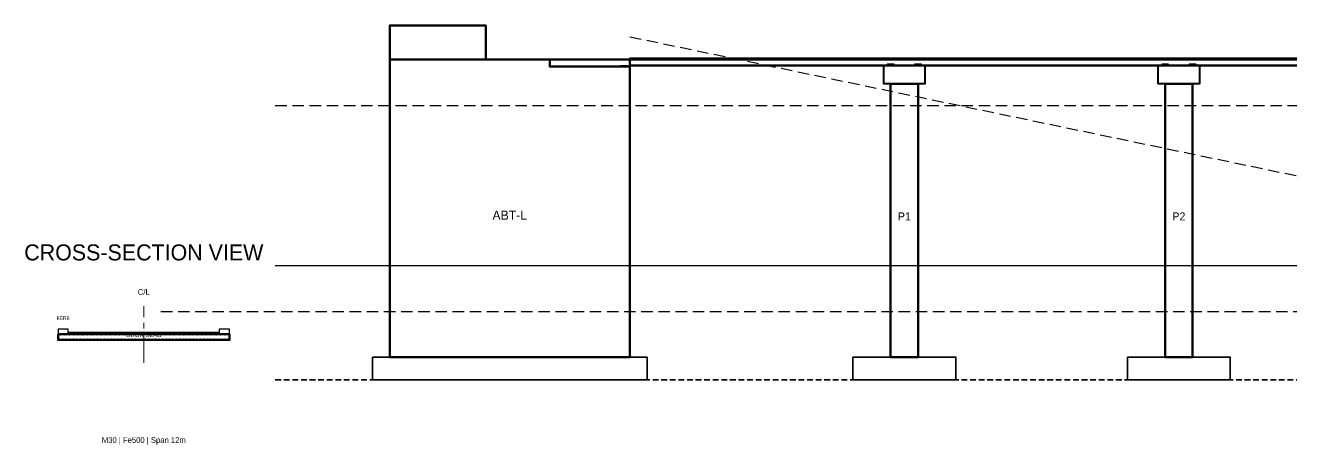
# Model space of a CAD drawing. Header units: metres. Extents: x -26 to 120, y -14 to 132.
# Drawn here: x -26.4 to 28.9, y 107.2 to 125.5 of the extents above; entities that cross this region are included whole.
import ezdxf
from ezdxf.enums import TextEntityAlignment as Align

# ---------------------------------------------------------------- set-up
doc = ezdxf.new("R2010")
doc.units = ezdxf.units.M
for name, pattern in [('CENTER', [2, 1.25, -0.25, 0.25, -0.25]), ('DASHED', [0.75, 0.5, -0.25]), ('HIDDEN', [0.375, 0.25, -0.125])]:
    doc.linetypes.add(name, pattern=pattern)
for name, color, linetype, lineweight in [('A-GRID', 8, 'CENTER', 15), ('A-TEXT', 7, 'CONTINUOUS', 18), ('G-BED', 32, 'CONTINUOUS', 25), ('G-HFL', 150, 'DASHED', 25), ('G-NGL', 30, 'DASHED', 25), ('H-CONC', 253, 'CONTINUOUS', 15), ('S-ABUT', 5, 'CONTINUOUS', 50), ('S-BEARING', 6, 'CONTINUOUS', 30), ('S-DECK', 4, 'CONTINUOUS', 50), ('S-FNDTN', 2, 'HIDDEN', 35), ('S-KERB', 8, 'CONTINUOUS', 25), ('S-PIER', 3, 'CONTINUOUS', 50), ('S-PIERCAP', 3, 'CONTINUOUS', 40), ('X-REBAR', 1, 'CONTINUOUS', 18)]:
    doc.layers.add(name, color=color, linetype=linetype, lineweight=lineweight)

msp = doc.modelspace()

# ---------------------------------------------------------------- hatches: boundary and pattern name
at = {"layer": 'H-CONC'}
h = msp.add_hatch(dxfattribs=at)
h.set_pattern_fill('ANSI31', color=256, scale=0.05, style=0)
h.set_pattern_definition([])
h.paths.add_polyline_path([(0, 124), (96, 124), (96, 123.75), (0, 123.75)])
h = msp.add_hatch(dxfattribs=at)
h.set_pattern_fill('ANSI31', color=256, scale=0.04, style=0)
h.set_pattern_definition([])
h.paths.add_polyline_path([(11.4, 122.95), (12.6, 122.95), (12.6, 111), (11.4, 111)])
h = msp.add_hatch(dxfattribs=at)
h.set_pattern_fill('ANSI31', color=256, scale=0.04, style=0)
h.set_pattern_definition([])
h.paths.add_polyline_path([(23.4, 122.95), (24.6, 122.95), (24.6, 111), (23.4, 111)])
h = msp.add_hatch(dxfattribs=at)
h.set_pattern_fill('ANSI31', color=256, scale=0.03, style=0)
h.set_pattern_definition([])
h.paths.add_polyline_path([(-25, 112), (-17.5, 112), (-17.5, 111.75), (-25, 111.75)])
h = msp.add_hatch(dxfattribs=at)
h.set_pattern_fill('ANSI32', color=256, scale=0.08, style=0)
h.set_pattern_definition([])
h.paths.add_polyline_path([(-11.25, 111), (0.75, 111), (0.75, 110), (-11.25, 110)])

# ---------------------------------------------------------------- linework, layer by layer
at = {"layer": 'A-GRID', "linetype": 'CENTER'}
msp.add_line((-21.25, 110.75), (-21.25, 113.225), dxfattribs=at)
at = {"layer": 'G-BED', "linetype": 'CONTINUOUS'}
msp.add_line((-15.5, 115), (111.5, 115), dxfattribs=at)
at = {"layer": 'G-BED', "linetype": 'DASHED'}
msp.add_line((-20.5, 113), (116.5, 113), dxfattribs=at)
at = {"layer": 'G-HFL', "linetype": 'DASHED'}
msp.add_line((-15.5, 122), (111.5, 122), dxfattribs=at)
at = {"layer": 'G-NGL', "linetype": 'DASHED'}
msp.add_lwpolyline([(0, 125), (48, 115), (96, 125)], dxfattribs=at)
at = {"layer": 'S-ABUT', "linetype": 'CONTINUOUS'}
for points in [[(-10.5, 124), (-6.3, 124), (-6.3, 125.5), (-10.5, 125.5)], [(-10.5, 124), (0, 124), (0, 111), (-10.5, 111)]]:
    msp.add_lwpolyline(points, close=True, dxfattribs=at)
at = {"layer": 'S-BEARING', "linetype": 'CONTINUOUS'}
for points in [[(-0.4, 123.75), (-0.1, 123.75), (-0.1, 123.7), (-0.4, 123.7)], [(11.25, 123.75), (11.55, 123.75), (11.55, 123.8), (11.25, 123.8)], [(12.45, 123.75), (12.75, 123.75), (12.75, 123.8), (12.45, 123.8)], [(23.25, 123.75), (23.55, 123.75), (23.55, 123.8), (23.25, 123.8)], [(24.45, 123.75), (24.75, 123.75), (24.75, 123.8), (24.45, 123.8)]]:
    msp.add_lwpolyline(points, close=True, dxfattribs=at)
at = {"layer": 'S-DECK', "linetype": 'CONTINUOUS'}
msp.add_line((0, 124), (96, 124), dxfattribs=at)
for points in [[(-3.5, 124), (0, 124), (0, 123.7), (-3.5, 123.7)], [(0, 124), (96, 124), (96, 123.75), (0, 123.75)], [(-25, 112), (-17.5, 112), (-17.5, 111.75), (-25, 111.75)]]:
    msp.add_lwpolyline(points, close=True, dxfattribs=at)
at = {"layer": 'S-FNDTN', "linetype": 'HIDDEN'}
msp.add_line((-15.5, 110), (111.5, 110), dxfattribs=at)
at = {"layer": 'S-FNDTN', "linetype": 'CONTINUOUS'}
for points in [[(-11.25, 111), (0.75, 111), (0.75, 110), (-11.25, 110)], [(9.75, 111), (14.25, 111), (14.25, 110), (9.75, 110)], [(21.75, 111), (26.25, 111), (26.25, 110), (21.75, 110)]]:
    msp.add_lwpolyline(points, close=True, dxfattribs=at)
at = {"layer": 'S-KERB', "linetype": 'CONTINUOUS'}
for points in [[(0, 124.075), (96, 124.075), (96, 124), (0, 124)], [(-25, 112), (-24.55, 112), (-24.55, 112.225), (-25, 112.225)], [(-24.55, 112), (-17.95, 112), (-17.95, 112.075), (-24.55, 112.075)], [(-17.95, 112), (-17.5, 112), (-17.5, 112.225), (-17.95, 112.225)]]:
    msp.add_lwpolyline(points, close=True, dxfattribs=at)
at = {"layer": 'S-PIER', "linetype": 'CONTINUOUS'}
for points in [[(11.4, 122.95), (12.6, 122.95), (12.6, 111), (11.4, 111)], [(23.4, 122.95), (24.6, 122.95), (24.6, 111), (23.4, 111)]]:
    msp.add_lwpolyline(points, close=True, dxfattribs=at)
at = {"layer": 'S-PIERCAP', "linetype": 'CONTINUOUS'}
for points in [[(11.1, 123.75), (12.9, 123.75), (12.9, 122.95), (11.1, 122.95)], [(23.1, 123.75), (24.9, 123.75), (24.9, 122.95), (23.1, 122.95)]]:
    msp.add_lwpolyline(points, close=True, dxfattribs=at)
at = {"layer": 'X-REBAR'}
for centre, radius in [((-24.9, 111.96), 0.008), ((-24.7, 111.96), 0.008), ((-24.5, 111.96), 0.008), ((-24.3, 111.96), 0.008), ((-24.1, 111.96), 0.008), ((-23.9, 111.96), 0.008), ((-23.7, 111.96), 0.008), ((-23.5, 111.96), 0.008), ((-23.3, 111.96), 0.008), ((-23.1, 111.96), 0.008), ((-22.9, 111.96), 0.008), ((-22.7, 111.96), 0.008), ((-22.5, 111.96), 0.008), ((-22.3, 111.96), 0.008), ((-22.1, 111.96), 0.008), ((-21.9, 111.96), 0.008), ((-21.7, 111.96), 0.008), ((-21.5, 111.96), 0.008), ((-21.3, 111.96), 0.008), ((-21.1, 111.96), 0.008), ((-20.9, 111.96), 0.008), ((-20.7, 111.96), 0.008), ((-20.5, 111.96), 0.008), ((-20.3, 111.96), 0.008), ((-20.1, 111.96), 0.008), ((-19.9, 111.96), 0.008), ((-19.7, 111.96), 0.008), ((-19.5, 111.96), 0.008), ((-19.3, 111.96), 0.008), ((-19.1, 111.96), 0.008), ((-18.9, 111.96), 0.008), ((-18.7, 111.96), 0.008), ((-18.5, 111.96), 0.008), ((-18.3, 111.96), 0.008), ((-18.1, 111.96), 0.008), ((-17.9, 111.96), 0.008), ((-17.7, 111.96), 0.008), ((-24.925, 111.79), 0.01), ((-24.775, 111.79), 0.01), ((-24.625, 111.79), 0.01), ((-24.475, 111.79), 0.01), ((-24.325, 111.79), 0.01), ((-24.175, 111.79), 0.01), ((-24.025, 111.79), 0.01), ((-23.875, 111.79), 0.01), ((-23.725, 111.79), 0.01), ((-23.575, 111.79), 0.01), ((-23.425, 111.79), 0.01), ((-23.275, 111.79), 0.01), ((-23.125, 111.79), 0.01), ((-22.975, 111.79), 0.01), ((-22.825, 111.79), 0.01), ((-22.675, 111.79), 0.01), ((-22.525, 111.79), 0.01), ((-22.375, 111.79), 0.01), ((-22.225, 111.79), 0.01), ((-22.075, 111.79), 0.01), ((-21.925, 111.79), 0.01), ((-21.775, 111.79), 0.01), ((-21.625, 111.79), 0.01), ((-21.475, 111.79), 0.01), ((-21.325, 111.79), 0.01), ((-21.175, 111.79), 0.01), ((-21.025, 111.79), 0.01), ((-20.875, 111.79), 0.01), ((-20.725, 111.79), 0.01), ((-20.575, 111.79), 0.01), ((-20.425, 111.79), 0.01), ((-20.275, 111.79), 0.01), ((-20.125, 111.79), 0.01), ((-19.975, 111.79), 0.01), ((-19.825, 111.79), 0.01), ((-19.675, 111.79), 0.01), ((-19.525, 111.79), 0.01), ((-19.375, 111.79), 0.01), ((-19.225, 111.79), 0.01), ((-19.075, 111.79), 0.01), ((-18.925, 111.79), 0.01), ((-18.775, 111.79), 0.01), ((-18.625, 111.79), 0.01), ((-18.475, 111.79), 0.01), ((-18.325, 111.79), 0.01), ((-18.175, 111.79), 0.01), ((-18.025, 111.79), 0.01), ((-17.875, 111.79), 0.01), ((-17.725, 111.79), 0.01), ((-17.575, 111.79), 0.01)]:
    msp.add_circle(centre, radius, dxfattribs=at)

# ---------------------------------------------------------------- texts
at = {"layer": 'A-GRID'}
msp.add_text('C/L', height=0.25, dxfattribs=at).set_placement((-21.25, 113.725), align=Align.CENTER)
at = {"layer": 'A-TEXT'}
for s, height, p in [('ABT-L', 0.4, (-5.25, 117)), ('P1', 0.35, (12, 116.975)), ('P2', 0.35, (24, 116.975)), ('CROSS-SECTION VIEW', 0.7, (-21.25, 115.225)), ('KERB', 0.15, (-24.775, 112.625)), ('DECK SLAB', 0.2, (-21.25, 111.875)), ('M30 | Fe500 | Span 12m', 0.25, (-21.25, 107.25))]:
    msp.add_text(s, height=height, dxfattribs=at).set_placement(p, align=Align.CENTER)

doc.saveas('drawing.dxf')
